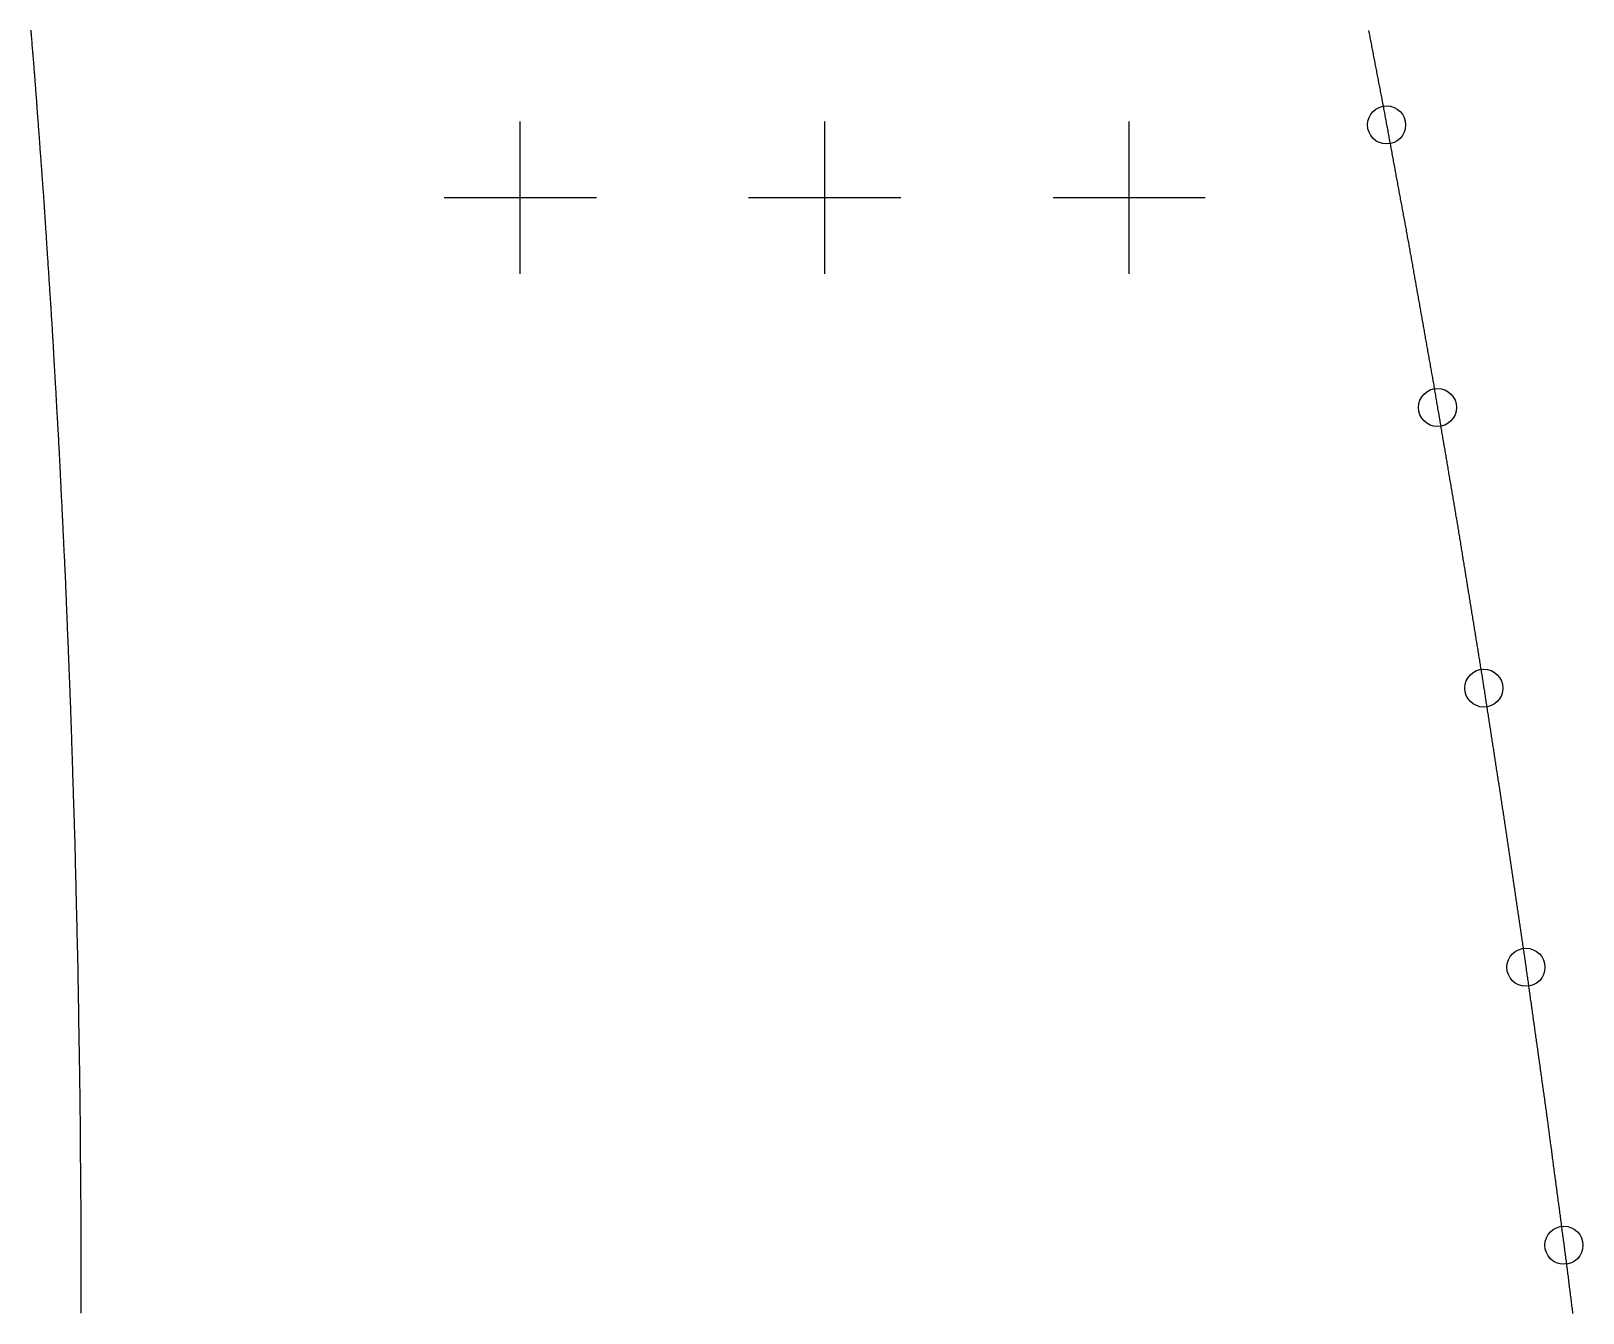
# Model space of a CAD drawing. Extents: x 2 to 292, y 1 to 254.
# Drawn here: x 269.73 to 290.12, y 18.35 to 35.19 of the extents above; entities that cross this region are included whole.
import ezdxf

# ---------------------------------------------------------------- set-up
doc = ezdxf.new("R2010")
doc.units = 0
doc.header["$PDMODE"] = 2
doc.header["$PDSIZE"] = 1
doc.layers.get('0').update_dxf_attribs({"linetype": 'CONTINUOUS'})
doc.layers.add('DRILLING', color=3, linetype='CONTINUOUS')
doc.layers.add('RIB_INDICATION', color=1, linetype='CONTINUOUS')

# ---------------------------------------------------------------- blocks, each defined once
blk = doc.blocks.new('*U117')
at = {"layer": 'DRILLING'}
blk.add_point((0, 0), dxfattribs=at)
blk = doc.blocks.new('*U118')
at = {"layer": 'DRILLING', "color": 0, "linetype": 'BYBLOCK'}
for p in [(0, 0), (4, 0), (8, 0)]:
    blk.add_blockref('*U117', p, dxfattribs=at)

msp = doc.modelspace()

# ---------------------------------------------------------------- linework, layer by layer
for points in [[(270.391, 18.3437, 0), (270.391, 18.3616, 0), (270.391, 18.3795, 0), (270.391, 18.3975, 0), (270.391, 18.4154, 0), (270.391, 18.4333, 0), (270.391, 18.4513, 0), (270.391, 18.4692, 0), (270.391, 18.4872, 0), (270.391, 18.5051, 0), (270.391, 18.523, 0), (270.391, 18.541, 0), (270.391, 18.5589, 0), (270.391, 18.5768, 0), (270.391, 18.5948, 0), (270.391, 18.6127, 0), (270.391, 18.6306, 0), (270.391, 18.6486, 0), (270.391, 18.6665, 0), (270.391, 18.6844, 0), (270.391, 18.7024, 0), (270.391, 18.7203, 0), (270.391, 18.7383, 0), (270.391, 18.7562, 0), (270.391, 18.7741, 0), (270.391, 18.7921, 0), (270.391, 18.81, 0), (270.391, 18.8279, 0), (270.391, 18.8459, 0), (270.391, 18.8638, 0), (270.391, 18.8817, 0), (270.391, 18.8997, 0), (270.391, 18.9176, 0), (270.391, 18.9355, 0), (270.391, 18.9535, 0), (270.391, 18.9714, 0), (270.391, 18.9894, 0), (270.391, 19.0073, 0), (270.391, 19.0252, 0), (270.391, 19.0432, 0), (270.391, 19.0611, 0), (270.391, 19.079, 0), (270.391, 19.097, 0), (270.391, 19.1149, 0), (270.391, 19.1328, 0), (270.391, 19.1508, 0), (270.391, 19.1687, 0), (270.391, 19.1867, 0), (270.391, 19.2046, 0), (270.391, 19.2225, 0), (270.391, 19.2405, 0), (270.391, 19.2584, 0), (270.391, 19.2763, 0), (270.391, 19.2943, 0), (270.391, 19.3122, 0), (270.391, 19.3301, 0), (270.391, 19.3481, 0), (270.391, 19.366, 0), (270.391, 19.3839, 0), (270.391, 19.4019, 0), (270.391, 19.4198, 0), (270.391, 19.4376, 0), (270.391, 19.4554, 0), (270.391, 19.4733, 0), (270.39, 19.4911, 0), (270.39, 19.5089, 0), (270.39, 19.5267, 0), (270.39, 19.5445, 0), (270.39, 19.5623, 0), (270.39, 19.5801, 0), (270.389, 19.5979, 0), (270.389, 19.6157, 0), (270.389, 19.6336, 0), (270.389, 19.6514, 0), (270.389, 19.6692, 0), (270.389, 19.687, 0), (270.389, 19.7048, 0), (270.388, 19.7226, 0), (270.388, 19.7404, 0), (270.388, 19.7582, 0), (270.388, 19.7761, 0), (270.388, 19.7939, 0), (270.388, 19.8117, 0), (270.388, 19.8295, 0), (270.387, 19.8473, 0), (270.387, 19.8651, 0), (270.387, 19.8829, 0), (270.387, 19.9007, 0), (270.387, 19.9185, 0), (270.387, 19.9364, 0), (270.387, 19.9542, 0), (270.386, 19.972, 0), (270.386, 19.9898, 0), (270.386, 20.0076, 0), (270.386, 20.0254, 0), (270.386, 20.0432, 0), (270.386, 20.061, 0), (270.386, 20.0788, 0), (270.385, 20.0967, 0), (270.385, 20.1145, 0), (270.385, 20.1323, 0), (270.385, 20.1501, 0), (270.385, 20.1679, 0), (270.385, 20.1857, 0), (270.385, 20.2035, 0), (270.384, 20.2213, 0), (270.384, 20.2392, 0), (270.384, 20.257, 0), (270.384, 20.2748, 0), (270.384, 20.2926, 0), (270.384, 20.3104, 0), (270.383, 20.3282, 0), (270.383, 20.346, 0), (270.383, 20.3638, 0), (270.383, 20.3816, 0), (270.383, 20.3995, 0), (270.383, 20.4173, 0), (270.383, 20.4351, 0), (270.382, 20.4529, 0), (270.382, 20.4707, 0), (270.382, 20.4885, 0), (270.382, 20.5063, 0), (270.382, 20.5241, 0), (270.382, 20.5419, 0), (270.382, 20.5598, 0), (270.381, 20.5776, 0), (270.381, 20.5954, 0), (270.381, 20.6132, 0), (270.381, 20.631, 0), (270.381, 20.6488, 0), (270.381, 20.6666, 0), (270.381, 20.6844, 0), (270.38, 20.7023, 0), (270.38, 20.7201, 0), (270.38, 20.7379, 0), (270.38, 20.7557, 0), (270.38, 20.7735, 0), (270.38, 20.7913, 0), (270.38, 20.8091, 0), (270.379, 20.8269, 0), (270.379, 20.8447, 0), (270.379, 20.8626, 0), (270.379, 20.8804, 0), (270.379, 20.8982, 0), (270.379, 20.916, 0), (270.379, 20.9338, 0), (270.378, 20.9516, 0), (270.378, 20.9694, 0), (270.378, 20.9872, 0), (270.378, 21.0051, 0), (270.378, 21.0229, 0), (270.378, 21.0407, 0), (270.377, 21.0585, 0), (270.377, 21.0763, 0), (270.377, 21.0941, 0), (270.377, 21.1119, 0), (270.377, 21.1297, 0), (270.377, 21.1475, 0), (270.377, 21.1653, 0), (270.376, 21.183, 0), (270.376, 21.2007, 0), (270.376, 21.2183, 0), (270.375, 21.236, 0), (270.375, 21.2537, 0), (270.375, 21.2714, 0), (270.375, 21.2891, 0), (270.374, 21.3068, 0), (270.374, 21.3245, 0), (270.374, 21.3422, 0), (270.373, 21.3598, 0), (270.373, 21.3775, 0), (270.373, 21.3952, 0), (270.373, 21.4129, 0), (270.372, 21.4306, 0), (270.372, 21.4483, 0), (270.372, 21.466, 0), (270.371, 21.4837, 0), (270.371, 21.5013, 0), (270.371, 21.519, 0), (270.371, 21.5367, 0), (270.37, 21.5544, 0), (270.37, 21.5721, 0), (270.37, 21.5898, 0), (270.369, 21.6075, 0), (270.369, 21.6251, 0), (270.369, 21.6428, 0), (270.369, 21.6605, 0), (270.368, 21.6782, 0), (270.368, 21.6959, 0), (270.368, 21.7136, 0), (270.367, 21.7313, 0), (270.367, 21.749, 0), (270.367, 21.7666, 0), (270.367, 21.7843, 0), (270.366, 21.802, 0), (270.366, 21.8197, 0), (270.366, 21.8374, 0), (270.365, 21.8551, 0), (270.365, 21.8728, 0), (270.365, 21.8905, 0), (270.365, 21.9081, 0), (270.364, 21.9258, 0), (270.364, 21.9435, 0), (270.364, 21.9612, 0), (270.363, 21.9789, 0), (270.363, 21.9966, 0), (270.363, 22.0143, 0), (270.363, 22.032, 0), (270.362, 22.0496, 0), (270.362, 22.0673, 0), (270.362, 22.085, 0), (270.361, 22.1027, 0), (270.361, 22.1204, 0), (270.361, 22.1381, 0), (270.361, 22.1558, 0), (270.36, 22.1735, 0), (270.36, 22.1911, 0), (270.36, 22.2088, 0), (270.36, 22.2265, 0), (270.359, 22.2442, 0), (270.359, 22.2619, 0), (270.359, 22.2796, 0), (270.358, 22.2973, 0), (270.358, 22.315, 0), (270.358, 22.3326, 0), (270.358, 22.3503, 0), (270.357, 22.368, 0), (270.357, 22.3857, 0), (270.357, 22.4034, 0), (270.356, 22.4211, 0), (270.356, 22.4388, 0), (270.356, 22.4565, 0), (270.356, 22.4741, 0), (270.355, 22.4918, 0), (270.355, 22.5095, 0), (270.355, 22.5272, 0), (270.354, 22.5449, 0), (270.354, 22.5626, 0), (270.354, 22.5803, 0), (270.354, 22.598, 0), (270.353, 22.6156, 0), (270.353, 22.6333, 0), (270.353, 22.651, 0), (270.352, 22.6687, 0), (270.352, 22.6864, 0), (270.352, 22.7041, 0), (270.352, 22.7218, 0), (270.351, 22.7394, 0), (270.351, 22.7571, 0), (270.351, 22.7748, 0), (270.35, 22.7925, 0), (270.35, 22.8102, 0), (270.35, 22.8279, 0), (270.35, 22.8456, 0), (270.349, 22.8633, 0), (270.349, 22.8809, 0), (270.349, 22.8985, 0), (270.348, 22.916, 0), (270.348, 22.9336, 0), (270.347, 22.9512, 0), (270.347, 22.9687, 0), (270.346, 22.9863, 0), (270.346, 23.0039, 0), (270.346, 23.0214, 0), (270.345, 23.039, 0), (270.345, 23.0565, 0), (270.344, 23.0741, 0), (270.344, 23.0917, 0), (270.344, 23.1092, 0), (270.343, 23.1268, 0), (270.343, 23.1444, 0), (270.342, 23.1619, 0), (270.342, 23.1795, 0), (270.341, 23.1971, 0), (270.341, 23.2146, 0), (270.341, 23.2322, 0), (270.34, 23.2497, 0), (270.34, 23.2673, 0), (270.339, 23.2849, 0), (270.339, 23.3024, 0), (270.338, 23.32, 0), (270.338, 23.3376, 0), (270.338, 23.3551, 0), (270.337, 23.3727, 0), (270.337, 23.3902, 0), (270.336, 23.4078, 0), (270.336, 23.4254, 0), (270.336, 23.4429, 0), (270.335, 23.4605, 0), (270.335, 23.4781, 0), (270.334, 23.4956, 0), (270.334, 23.5132, 0), (270.333, 23.5308, 0), (270.333, 23.5483, 0), (270.333, 23.5659, 0), (270.332, 23.5834, 0), (270.332, 23.601, 0), (270.331, 23.6186, 0), (270.331, 23.6361, 0), (270.33, 23.6537, 0), (270.33, 23.6713, 0), (270.33, 23.6888, 0), (270.329, 23.7064, 0), (270.329, 23.7239, 0), (270.328, 23.7415, 0), (270.328, 23.7591, 0), (270.328, 23.7766, 0), (270.327, 23.7942, 0), (270.327, 23.8118, 0), (270.326, 23.8293, 0), (270.326, 23.8469, 0), (270.325, 23.8644, 0), (270.325, 23.882, 0), (270.325, 23.8996, 0), (270.324, 23.9171, 0), (270.324, 23.9347, 0), (270.323, 23.9523, 0), (270.323, 23.9698, 0), (270.322, 23.9874, 0), (270.322, 24.005, 0), (270.322, 24.0225, 0), (270.321, 24.0401, 0), (270.321, 24.0576, 0), (270.32, 24.0752, 0), (270.32, 24.0928, 0), (270.32, 24.1103, 0), (270.319, 24.1279, 0), (270.319, 24.1455, 0), (270.318, 24.163, 0), (270.318, 24.1806, 0), (270.317, 24.1981, 0), (270.317, 24.2157, 0), (270.317, 24.2333, 0), (270.316, 24.2508, 0), (270.316, 24.2684, 0), (270.315, 24.286, 0), (270.315, 24.3035, 0), (270.314, 24.3211, 0), (270.314, 24.3386, 0), (270.314, 24.3562, 0), (270.313, 24.3738, 0), (270.313, 24.3913, 0), (270.312, 24.4089, 0), (270.312, 24.4265, 0), (270.312, 24.444, 0), (270.311, 24.4616, 0), (270.311, 24.4792, 0), (270.31, 24.4967, 0), (270.31, 24.5143, 0), (270.309, 24.5318, 0), (270.309, 24.5494, 0), (270.309, 24.567, 0), (270.308, 24.5845, 0), (270.308, 24.602, 0), (270.307, 24.6194, 0), (270.306, 24.6369, 0), (270.306, 24.6543, 0), (270.305, 24.6717, 0), (270.305, 24.6892, 0), (270.304, 24.7066, 0), (270.304, 24.7241, 0), (270.303, 24.7415, 0), (270.303, 24.7589, 0), (270.302, 24.7764, 0), (270.301, 24.7938, 0), (270.301, 24.8113, 0), (270.3, 24.8287, 0), (270.3, 24.8461, 0), (270.299, 24.8636, 0), (270.299, 24.881, 0), (270.298, 24.8984, 0), (270.298, 24.9159, 0), (270.297, 24.9333, 0), (270.296, 24.9508, 0), (270.296, 24.9682, 0), (270.295, 24.9856, 0), (270.295, 25.0031, 0), (270.294, 25.0205, 0), (270.294, 25.038, 0), (270.293, 25.0554, 0), (270.293, 25.0728, 0), (270.292, 25.0903, 0), (270.291, 25.1077, 0), (270.291, 25.1251, 0), (270.29, 25.1426, 0), (270.29, 25.16, 0), (270.289, 25.1775, 0), (270.289, 25.1949, 0), (270.288, 25.2123, 0), (270.287, 25.2298, 0), (270.287, 25.2472, 0), (270.286, 25.2647, 0), (270.286, 25.2821, 0), (270.285, 25.2995, 0), (270.285, 25.317, 0), (270.284, 25.3344, 0), (270.284, 25.3519, 0), (270.283, 25.3693, 0), (270.282, 25.3867, 0), (270.282, 25.4042, 0), (270.281, 25.4216, 0), (270.281, 25.439, 0), (270.28, 25.4565, 0), (270.28, 25.4739, 0), (270.279, 25.4914, 0), (270.279, 25.5088, 0), (270.278, 25.5262, 0), (270.277, 25.5437, 0), (270.277, 25.5611, 0), (270.276, 25.5786, 0), (270.276, 25.596, 0), (270.275, 25.6134, 0), (270.275, 25.6309, 0), (270.274, 25.6483, 0), (270.274, 25.6657, 0), (270.273, 25.6832, 0), (270.272, 25.7006, 0), (270.272, 25.7181, 0), (270.271, 25.7355, 0), (270.271, 25.7529, 0), (270.27, 25.7704, 0), (270.27, 25.7878, 0), (270.269, 25.8053, 0), (270.269, 25.8227, 0), (270.268, 25.8401, 0), (270.267, 25.8576, 0), (270.267, 25.875, 0), (270.266, 25.8925, 0), (270.266, 25.9099, 0), (270.265, 25.9273, 0), (270.265, 25.9448, 0), (270.264, 25.9622, 0), (270.263, 25.9796, 0), (270.263, 25.9971, 0), (270.262, 26.0145, 0), (270.262, 26.032, 0), (270.261, 26.0494, 0), (270.261, 26.0668, 0), (270.26, 26.0843, 0), (270.26, 26.1017, 0), (270.259, 26.1192, 0), (270.258, 26.1366, 0), (270.258, 26.154, 0), (270.257, 26.1715, 0), (270.257, 26.1889, 0), (270.256, 26.2063, 0), (270.256, 26.2238, 0), (270.255, 26.2412, 0), (270.255, 26.2587, 0), (270.254, 26.2761, 0), (270.253, 26.2935, 0), (270.253, 26.3108, 0), (270.252, 26.3281, 0), (270.251, 26.3454, 0), (270.251, 26.3627, 0), (270.25, 26.3801, 0), (270.249, 26.3974, 0), (270.248, 26.4147, 0), (270.248, 26.432, 0), (270.247, 26.4493, 0), (270.246, 26.4666, 0), (270.246, 26.4839, 0), (270.245, 26.5013, 0), (270.244, 26.5186, 0), (270.244, 26.5359, 0), (270.243, 26.5532, 0), (270.242, 26.5705, 0), (270.242, 26.5878, 0), (270.241, 26.6051, 0), (270.24, 26.6225, 0), (270.239, 26.6398, 0), (270.239, 26.6571, 0), (270.238, 26.6744, 0), (270.237, 26.6917, 0), (270.237, 26.709, 0), (270.236, 26.7263, 0), (270.235, 26.7437, 0), (270.235, 26.761, 0), (270.234, 26.7783, 0), (270.233, 26.7956, 0), (270.232, 26.8129, 0), (270.232, 26.8302, 0), (270.231, 26.8475, 0), (270.23, 26.8649, 0), (270.23, 26.8822, 0), (270.229, 26.8995, 0), (270.228, 26.9168, 0), (270.228, 26.9341, 0), (270.227, 26.9514, 0), (270.226, 26.9687, 0), (270.226, 26.9861, 0), (270.225, 27.0034, 0), (270.224, 27.0207, 0), (270.223, 27.038, 0), (270.223, 27.0553, 0), (270.222, 27.0726, 0), (270.221, 27.0899, 0), (270.221, 27.1073, 0), (270.22, 27.1246, 0), (270.219, 27.1419, 0), (270.219, 27.1592, 0), (270.218, 27.1765, 0), (270.217, 27.1938, 0), (270.217, 27.2111, 0), (270.216, 27.2285, 0), (270.215, 27.2458, 0), (270.214, 27.2631, 0), (270.214, 27.2804, 0), (270.213, 27.2977, 0), (270.212, 27.315, 0), (270.212, 27.3323, 0), (270.211, 27.3497, 0), (270.21, 27.367, 0), (270.21, 27.3843, 0), (270.209, 27.4016, 0), (270.208, 27.4189, 0), (270.207, 27.4362, 0), (270.207, 27.4535, 0), (270.206, 27.4709, 0), (270.205, 27.4882, 0), (270.205, 27.5055, 0), (270.204, 27.5228, 0), (270.203, 27.5401, 0), (270.203, 27.5574, 0), (270.202, 27.5747, 0), (270.201, 27.5921, 0), (270.201, 27.6094, 0), (270.2, 27.6267, 0), (270.199, 27.644, 0), (270.198, 27.6613, 0), (270.198, 27.6786, 0), (270.197, 27.6959, 0), (270.196, 27.7133, 0), (270.196, 27.7306, 0), (270.195, 27.7479, 0), (270.194, 27.7652, 0), (270.194, 27.7825, 0), (270.193, 27.7998, 0), (270.192, 27.8171, 0), (270.191, 27.8345, 0), (270.191, 27.8518, 0), (270.19, 27.8691, 0), (270.189, 27.8864, 0), (270.189, 27.9037, 0), (270.188, 27.921, 0), (270.187, 27.9383, 0), (270.187, 27.9557, 0), (270.186, 27.973, 0), (270.185, 27.9901, 0), (270.184, 28.0073, 0), (270.183, 28.0245, 0), (270.183, 28.0417, 0), (270.182, 28.0589, 0), (270.181, 28.0761, 0), (270.18, 28.0933, 0), (270.179, 28.1105, 0), (270.178, 28.1277, 0), (270.178, 28.1449, 0), (270.177, 28.162, 0), (270.176, 28.1792, 0), (270.175, 28.1964, 0), (270.174, 28.2136, 0), (270.173, 28.2308, 0), (270.173, 28.248, 0), (270.172, 28.2652, 0), (270.171, 28.2824, 0), (270.17, 28.2996, 0), (270.169, 28.3168, 0), (270.168, 28.3339, 0), (270.168, 28.3511, 0), (270.167, 28.3683, 0), (270.166, 28.3855, 0), (270.165, 28.4027, 0), (270.164, 28.4199, 0), (270.163, 28.4371, 0), (270.163, 28.4543, 0), (270.162, 28.4715, 0), (270.161, 28.4887, 0), (270.16, 28.5058, 0), (270.159, 28.523, 0), (270.158, 28.5402, 0), (270.158, 28.5574, 0), (270.157, 28.5746, 0), (270.156, 28.5918, 0), (270.155, 28.609, 0), (270.154, 28.6262, 0), (270.153, 28.6434, 0), (270.153, 28.6606, 0), (270.152, 28.6778, 0), (270.151, 28.6949, 0), (270.15, 28.7121, 0), (270.149, 28.7293, 0), (270.148, 28.7465, 0), (270.148, 28.7637, 0), (270.147, 28.7809, 0), (270.146, 28.7981, 0), (270.145, 28.8153, 0), (270.144, 28.8325, 0), (270.143, 28.8497, 0), (270.143, 28.8668, 0), (270.142, 28.884, 0), (270.141, 28.9012, 0), (270.14, 28.9184, 0), (270.139, 28.9356, 0), (270.138, 28.9528, 0), (270.138, 28.97, 0), (270.137, 28.9872, 0), (270.136, 29.0044, 0), (270.135, 29.0216, 0), (270.134, 29.0387, 0), (270.133, 29.0559, 0), (270.133, 29.0731, 0), (270.132, 29.0903, 0), (270.131, 29.1075, 0), (270.13, 29.1247, 0), (270.129, 29.1419, 0), (270.128, 29.1591, 0), (270.128, 29.1763, 0), (270.127, 29.1935, 0), (270.126, 29.2106, 0), (270.125, 29.2278, 0), (270.124, 29.245, 0), (270.123, 29.2622, 0), (270.123, 29.2794, 0), (270.122, 29.2966, 0), (270.121, 29.3138, 0), (270.12, 29.331, 0), (270.119, 29.3482, 0), (270.118, 29.3654, 0), (270.118, 29.3825, 0), (270.117, 29.3997, 0), (270.116, 29.4169, 0), (270.115, 29.4341, 0), (270.114, 29.4513, 0), (270.113, 29.4685, 0), (270.113, 29.4857, 0), (270.112, 29.5029, 0), (270.111, 29.5201, 0), (270.11, 29.5373, 0), (270.109, 29.5544, 0), (270.108, 29.5716, 0), (270.108, 29.5888, 0), (270.107, 29.606, 0), (270.106, 29.6232, 0), (270.105, 29.6404, 0), (270.104, 29.6575, 0), (270.103, 29.6746, 0), (270.102, 29.6916, 0), (270.101, 29.7087, 0), (270.1, 29.7257, 0), (270.099, 29.7428, 0), (270.098, 29.7599, 0), (270.097, 29.7769, 0), (270.096, 29.794, 0), (270.095, 29.8111, 0), (270.095, 29.8281, 0), (270.094, 29.8452, 0), (270.093, 29.8623, 0), (270.092, 29.8793, 0), (270.091, 29.8964, 0), (270.09, 29.9135, 0), (270.089, 29.9305, 0), (270.088, 29.9476, 0), (270.087, 29.9647, 0), (270.086, 29.9817, 0), (270.085, 29.9988, 0), (270.084, 30.0159, 0), (270.083, 30.0329, 0), (270.082, 30.05, 0), (270.081, 30.0671, 0), (270.08, 30.0841, 0), (270.079, 30.1012, 0), (270.078, 30.1183, 0), (270.077, 30.1353, 0), (270.076, 30.1524, 0), (270.075, 30.1695, 0), (270.074, 30.1865, 0), (270.073, 30.2036, 0), (270.072, 30.2207, 0), (270.071, 30.2377, 0), (270.07, 30.2548, 0), (270.069, 30.2719, 0), (270.068, 30.2889, 0), (270.067, 30.306, 0), (270.066, 30.323, 0), (270.065, 30.3401, 0), (270.064, 30.3572, 0), (270.064, 30.3742, 0), (270.063, 30.3913, 0), (270.062, 30.4084, 0), (270.061, 30.4254, 0), (270.06, 30.4425, 0), (270.059, 30.4596, 0), (270.058, 30.4766, 0), (270.057, 30.4937, 0), (270.056, 30.5108, 0), (270.055, 30.5278, 0), (270.054, 30.5449, 0), (270.053, 30.562, 0), (270.052, 30.579, 0), (270.051, 30.5961, 0), (270.05, 30.6132, 0), (270.049, 30.6302, 0), (270.048, 30.6473, 0), (270.047, 30.6644, 0), (270.046, 30.6814, 0), (270.045, 30.6985, 0), (270.044, 30.7156, 0), (270.043, 30.7326, 0), (270.042, 30.7497, 0), (270.041, 30.7668, 0), (270.04, 30.7838, 0), (270.039, 30.8009, 0), (270.038, 30.818, 0), (270.037, 30.835, 0), (270.036, 30.8521, 0), (270.035, 30.8692, 0), (270.034, 30.8862, 0), (270.033, 30.9033, 0), (270.032, 30.9203, 0), (270.032, 30.9374, 0), (270.031, 30.9545, 0), (270.03, 30.9715, 0), (270.029, 30.9886, 0), (270.028, 31.0057, 0), (270.027, 31.0227, 0), (270.026, 31.0398, 0), (270.025, 31.0569, 0), (270.024, 31.0739, 0), (270.023, 31.091, 0), (270.022, 31.1081, 0), (270.021, 31.1251, 0), (270.02, 31.1422, 0), (270.019, 31.1593, 0), (270.018, 31.1763, 0), (270.017, 31.1934, 0), (270.016, 31.2105, 0), (270.015, 31.2275, 0), (270.014, 31.2446, 0), (270.013, 31.2617, 0), (270.012, 31.2787, 0), (270.011, 31.2958, 0), (270.01, 31.3128, 0), (270.009, 31.3298, 0), (270.008, 31.3467, 0), (270.007, 31.3636, 0), (270.006, 31.3806, 0), (270.005, 31.3975, 0), (270.004, 31.4145, 0), (270.002, 31.4314, 0), (270.001, 31.4483, 0), (270, 31.4653, 0), (269.999, 31.4822, 0), (269.998, 31.4992, 0), (269.997, 31.5161, 0), (269.996, 31.533, 0), (269.995, 31.55, 0), (269.994, 31.5669, 0), (269.992, 31.5839, 0), (269.991, 31.6008, 0), (269.99, 31.6178, 0), (269.989, 31.6347, 0), (269.988, 31.6516, 0), (269.987, 31.6686, 0), (269.986, 31.6855, 0), (269.985, 31.7025, 0), (269.984, 31.7194, 0), (269.983, 31.7363, 0), (269.981, 31.7533, 0), (269.98, 31.7702, 0), (269.979, 31.7872, 0), (269.978, 31.8041, 0), (269.977, 31.8211, 0), (269.976, 31.838, 0), (269.975, 31.8549, 0), (269.974, 31.8719, 0), (269.973, 31.8888, 0), (269.971, 31.9058, 0), (269.97, 31.9227, 0), (269.969, 31.9396, 0), (269.968, 31.9566, 0), (269.967, 31.9735, 0), (269.966, 31.9905, 0), (269.965, 32.0074, 0), (269.964, 32.0243, 0), (269.963, 32.0413, 0), (269.961, 32.0582, 0), (269.96, 32.0752, 0), (269.959, 32.0921, 0), (269.958, 32.1091, 0), (269.957, 32.126, 0), (269.956, 32.1429, 0), (269.955, 32.1599, 0), (269.954, 32.1768, 0), (269.953, 32.1938, 0), (269.952, 32.2107, 0), (269.95, 32.2276, 0), (269.949, 32.2446, 0), (269.948, 32.2615, 0), (269.947, 32.2785, 0), (269.946, 32.2954, 0), (269.945, 32.3124, 0), (269.944, 32.3293, 0), (269.943, 32.3462, 0), (269.942, 32.3632, 0), (269.94, 32.3801, 0), (269.939, 32.3971, 0), (269.938, 32.414, 0), (269.937, 32.4309, 0), (269.936, 32.4479, 0), (269.935, 32.4648, 0), (269.934, 32.4818, 0), (269.933, 32.4987, 0), (269.932, 32.5156, 0), (269.931, 32.5326, 0), (269.929, 32.5495, 0), (269.928, 32.5665, 0), (269.927, 32.5834, 0), (269.926, 32.6004, 0), (269.925, 32.6173, 0), (269.924, 32.6342, 0), (269.923, 32.6512, 0), (269.922, 32.6681, 0), (269.921, 32.6851, 0), (269.919, 32.702, 0), (269.918, 32.7189, 0), (269.917, 32.7359, 0), (269.916, 32.7528, 0), (269.915, 32.7698, 0), (269.914, 32.7867, 0), (269.913, 32.8036, 0), (269.912, 32.8206, 0), (269.911, 32.8375, 0), (269.91, 32.8545, 0), (269.908, 32.8714, 0), (269.907, 32.8884, 0), (269.906, 32.9053, 0), (269.905, 32.9222, 0), (269.904, 32.9392, 0), (269.903, 32.9561, 0), (269.902, 32.9729, 0), (269.9, 32.9898, 0), (269.899, 33.0066, 0), (269.898, 33.0234, 0), (269.897, 33.0402, 0), (269.895, 33.057, 0), (269.894, 33.0738, 0), (269.893, 33.0907, 0), (269.892, 33.1075, 0), (269.89, 33.1243, 0), (269.889, 33.1411, 0), (269.888, 33.1579, 0), (269.887, 33.1747, 0), (269.885, 33.1916, 0), (269.884, 33.2084, 0), (269.883, 33.2252, 0), (269.882, 33.242, 0), (269.881, 33.2588, 0), (269.879, 33.2756, 0), (269.878, 33.2925, 0), (269.877, 33.3093, 0), (269.876, 33.3261, 0), (269.874, 33.3429, 0), (269.873, 33.3597, 0), (269.872, 33.3765, 0), (269.871, 33.3934, 0), (269.869, 33.4102, 0), (269.868, 33.427, 0), (269.867, 33.4438, 0), (269.866, 33.4606, 0), (269.864, 33.4774, 0), (269.863, 33.4943, 0), (269.862, 33.5111, 0), (269.861, 33.5279, 0), (269.859, 33.5447, 0), (269.858, 33.5615, 0), (269.857, 33.5783, 0), (269.856, 33.5952, 0), (269.854, 33.612, 0), (269.853, 33.6288, 0), (269.852, 33.6456, 0), (269.851, 33.6624, 0), (269.849, 33.6792, 0), (269.848, 33.6961, 0), (269.847, 33.7129, 0), (269.846, 33.7297, 0), (269.845, 33.7465, 0), (269.843, 33.7633, 0), (269.842, 33.7802, 0), (269.841, 33.797, 0), (269.84, 33.8138, 0), (269.838, 33.8306, 0), (269.837, 33.8474, 0), (269.836, 33.8642, 0), (269.835, 33.8811, 0), (269.833, 33.8979, 0), (269.832, 33.9147, 0), (269.831, 33.9315, 0), (269.83, 33.9483, 0), (269.828, 33.9651, 0), (269.827, 33.982, 0), (269.826, 33.9988, 0), (269.825, 34.0156, 0), (269.823, 34.0324, 0), (269.822, 34.0492, 0), (269.821, 34.066, 0), (269.82, 34.0829, 0), (269.818, 34.0997, 0), (269.817, 34.1165, 0), (269.816, 34.1333, 0), (269.815, 34.1501, 0), (269.813, 34.1669, 0), (269.812, 34.1838, 0), (269.811, 34.2006, 0), (269.81, 34.2174, 0), (269.808, 34.2342, 0), (269.807, 34.251, 0), (269.806, 34.2678, 0), (269.805, 34.2847, 0), (269.804, 34.3015, 0), (269.802, 34.3183, 0), (269.801, 34.3351, 0), (269.8, 34.3519, 0), (269.799, 34.3687, 0), (269.797, 34.3856, 0), (269.796, 34.4024, 0), (269.795, 34.4192, 0), (269.794, 34.436, 0), (269.792, 34.4528, 0), (269.791, 34.4696, 0), (269.79, 34.4865, 0), (269.789, 34.5033, 0), (269.787, 34.5201, 0), (269.786, 34.5369, 0), (269.785, 34.5537, 0), (269.784, 34.5706, 0), (269.782, 34.5874, 0), (269.781, 34.6041, 0), (269.78, 34.6208, 0), (269.778, 34.6375, 0), (269.777, 34.6542, 0), (269.776, 34.6709, 0), (269.774, 34.6876, 0), (269.773, 34.7043, 0), (269.771, 34.7209, 0), (269.77, 34.7376, 0), (269.769, 34.7543, 0), (269.767, 34.771, 0), (269.766, 34.7877, 0), (269.765, 34.8044, 0), (269.763, 34.8211, 0), (269.762, 34.8378, 0), (269.76, 34.8545, 0), (269.759, 34.8712, 0), (269.758, 34.8879, 0), (269.756, 34.9046, 0), (269.755, 34.9213, 0), (269.753, 34.938, 0), (269.752, 34.9546, 0), (269.751, 34.9713, 0), (269.749, 34.988, 0), (269.748, 35.0047, 0), (269.747, 35.0214, 0), (269.745, 35.0381, 0), (269.744, 35.0548, 0), (269.742, 35.0715, 0), (269.741, 35.0882, 0), (269.74, 35.1049, 0), (269.738, 35.1216, 0), (269.737, 35.1383, 0), (269.736, 35.155, 0), (269.734, 35.1717, 0), (269.733, 35.1883, 0), (269.731, 35.205, 0)], [(287.304, 35.2004, 0), (287.308, 35.1813, 0), (287.311, 35.1623, 0), (287.315, 35.1433, 0), (287.319, 35.1243, 0), (287.322, 35.1053, 0), (287.326, 35.0862, 0), (287.33, 35.0672, 0), (287.333, 35.0482, 0), (287.337, 35.0292, 0), (287.341, 35.0101, 0), (287.344, 34.9911, 0), (287.348, 34.9721, 0), (287.352, 34.9531, 0), (287.355, 34.9341, 0), (287.359, 34.915, 0), (287.363, 34.896, 0), (287.366, 34.877, 0), (287.37, 34.858, 0), (287.374, 34.8389, 0), (287.377, 34.8199, 0), (287.381, 34.8009, 0), (287.385, 34.7819, 0), (287.388, 34.7628, 0), (287.392, 34.7438, 0), (287.396, 34.7248, 0), (287.399, 34.7058, 0), (287.403, 34.6868, 0), (287.407, 34.6677, 0), (287.41, 34.6487, 0), (287.414, 34.6297, 0), (287.418, 34.6107, 0), (287.421, 34.5916, 0), (287.425, 34.5726, 0), (287.429, 34.5536, 0), (287.432, 34.5346, 0), (287.436, 34.5156, 0), (287.44, 34.4965, 0), (287.443, 34.4775, 0), (287.447, 34.4585, 0), (287.451, 34.4395, 0), (287.454, 34.4204, 0), (287.458, 34.4014, 0), (287.462, 34.3824, 0), (287.465, 34.3634, 0), (287.469, 34.3443, 0), (287.473, 34.3253, 0), (287.476, 34.3063, 0), (287.48, 34.2873, 0), (287.484, 34.2681, 0), (287.487, 34.249, 0), (287.491, 34.2298, 0), (287.494, 34.2107, 0), (287.498, 34.1915, 0), (287.501, 34.1724, 0), (287.505, 34.1532, 0), (287.508, 34.1341, 0), (287.512, 34.115, 0), (287.516, 34.0958, 0), (287.519, 34.0767, 0), (287.523, 34.0575, 0), (287.526, 34.0384, 0), (287.53, 34.0192, 0), (287.533, 34.0001, 0), (287.537, 33.981, 0), (287.54, 33.9618, 0), (287.544, 33.9427, 0), (287.547, 33.9235, 0), (287.551, 33.9044, 0), (287.555, 33.8852, 0), (287.558, 33.8661, 0), (287.562, 33.847, 0), (287.565, 33.8278, 0), (287.569, 33.8087, 0), (287.572, 33.7895, 0), (287.576, 33.7704, 0), (287.579, 33.7512, 0), (287.583, 33.7321, 0), (287.586, 33.7129, 0), (287.59, 33.6938, 0), (287.594, 33.6747, 0), (287.597, 33.6555, 0), (287.601, 33.6364, 0), (287.604, 33.6172, 0), (287.608, 33.5981, 0), (287.611, 33.5789, 0), (287.615, 33.5598, 0), (287.618, 33.5407, 0), (287.622, 33.5215, 0), (287.625, 33.5024, 0), (287.629, 33.4832, 0), (287.633, 33.4641, 0), (287.636, 33.4449, 0), (287.64, 33.4258, 0), (287.643, 33.4066, 0), (287.647, 33.3875, 0), (287.65, 33.3684, 0), (287.654, 33.3492, 0), (287.657, 33.3301, 0), (287.661, 33.3109, 0), (287.664, 33.2918, 0), (287.668, 33.2726, 0), (287.671, 33.2535, 0), (287.675, 33.2344, 0), (287.679, 33.2152, 0), (287.682, 33.1961, 0), (287.686, 33.1769, 0), (287.689, 33.1578, 0), (287.693, 33.1386, 0), (287.696, 33.1195, 0), (287.7, 33.1004, 0), (287.703, 33.0812, 0), (287.707, 33.0621, 0), (287.71, 33.0429, 0), (287.714, 33.0238, 0), (287.718, 33.0046, 0), (287.721, 32.9855, 0), (287.725, 32.9663, 0), (287.728, 32.9472, 0), (287.732, 32.9281, 0), (287.735, 32.9089, 0), (287.739, 32.8898, 0), (287.742, 32.8706, 0), (287.746, 32.8515, 0), (287.749, 32.8323, 0), (287.753, 32.8132, 0), (287.757, 32.7941, 0), (287.76, 32.7749, 0), (287.764, 32.7558, 0), (287.767, 32.7366, 0), (287.771, 32.7175, 0), (287.774, 32.6983, 0), (287.778, 32.6792, 0), (287.781, 32.66, 0), (287.785, 32.6409, 0), (287.788, 32.6218, 0), (287.792, 32.6026, 0), (287.796, 32.5835, 0), (287.799, 32.5643, 0), (287.803, 32.5452, 0), (287.806, 32.526, 0), (287.81, 32.5069, 0), (287.813, 32.4878, 0), (287.817, 32.4686, 0), (287.82, 32.4495, 0), (287.824, 32.4303, 0), (287.827, 32.4111, 0), (287.831, 32.3918, 0), (287.834, 32.3725, 0), (287.838, 32.3533, 0), (287.841, 32.334, 0), (287.844, 32.3148, 0), (287.848, 32.2955, 0), (287.851, 32.2762, 0), (287.855, 32.257, 0), (287.858, 32.2377, 0), (287.862, 32.2184, 0), (287.865, 32.1992, 0), (287.868, 32.1799, 0), (287.872, 32.1606, 0), (287.875, 32.1414, 0), (287.879, 32.1221, 0), (287.882, 32.1028, 0), (287.885, 32.0836, 0), (287.889, 32.0643, 0), (287.892, 32.0451, 0), (287.896, 32.0258, 0), (287.899, 32.0065, 0), (287.903, 31.9873, 0), (287.906, 31.968, 0), (287.909, 31.9487, 0), (287.913, 31.9295, 0), (287.916, 31.9102, 0), (287.92, 31.8909, 0), (287.923, 31.8717, 0), (287.926, 31.8524, 0), (287.93, 31.8331, 0), (287.933, 31.8139, 0), (287.937, 31.7946, 0), (287.94, 31.7753, 0), (287.944, 31.7561, 0), (287.947, 31.7368, 0), (287.95, 31.7176, 0), (287.954, 31.6983, 0), (287.957, 31.679, 0), (287.961, 31.6598, 0), (287.964, 31.6405, 0), (287.967, 31.6212, 0), (287.971, 31.602, 0), (287.974, 31.5827, 0), (287.978, 31.5634, 0), (287.981, 31.5442, 0), (287.985, 31.5249, 0), (287.988, 31.5056, 0), (287.991, 31.4864, 0), (287.995, 31.4671, 0), (287.998, 31.4479, 0), (288.002, 31.4286, 0), (288.005, 31.4093, 0), (288.008, 31.3901, 0), (288.012, 31.3708, 0), (288.015, 31.3515, 0), (288.019, 31.3323, 0), (288.022, 31.313, 0), (288.026, 31.2937, 0), (288.029, 31.2745, 0), (288.032, 31.2552, 0), (288.036, 31.2359, 0), (288.039, 31.2167, 0), (288.043, 31.1974, 0), (288.046, 31.1782, 0), (288.049, 31.1589, 0), (288.053, 31.1396, 0), (288.056, 31.1204, 0), (288.06, 31.1011, 0), (288.063, 31.0818, 0), (288.067, 31.0626, 0), (288.07, 31.0433, 0), (288.073, 31.024, 0), (288.077, 31.0048, 0), (288.08, 30.9855, 0), (288.084, 30.9662, 0), (288.087, 30.947, 0), (288.09, 30.9277, 0), (288.094, 30.9084, 0), (288.097, 30.8892, 0), (288.101, 30.8699, 0), (288.104, 30.8507, 0), (288.108, 30.8314, 0), (288.111, 30.8121, 0), (288.114, 30.7929, 0), (288.118, 30.7736, 0), (288.121, 30.7543, 0), (288.125, 30.7351, 0), (288.128, 30.7158, 0), (288.131, 30.6965, 0), (288.135, 30.6773, 0), (288.138, 30.658, 0), (288.142, 30.6387, 0), (288.145, 30.6195, 0), (288.149, 30.6002, 0), (288.152, 30.581, 0), (288.155, 30.5617, 0), (288.159, 30.5424, 0), (288.162, 30.523, 0), (288.165, 30.5036, 0), (288.169, 30.4842, 0), (288.172, 30.4648, 0), (288.175, 30.4454, 0), (288.179, 30.4261, 0), (288.182, 30.4067, 0), (288.185, 30.3873, 0), (288.188, 30.3679, 0), (288.192, 30.3485, 0), (288.195, 30.3291, 0), (288.198, 30.3097, 0), (288.202, 30.2904, 0), (288.205, 30.271, 0), (288.208, 30.2516, 0), (288.211, 30.2322, 0), (288.215, 30.2128, 0), (288.218, 30.1934, 0), (288.221, 30.174, 0), (288.225, 30.1547, 0), (288.228, 30.1353, 0), (288.231, 30.1159, 0), (288.234, 30.0965, 0), (288.238, 30.0771, 0), (288.241, 30.0577, 0), (288.244, 30.0383, 0), (288.248, 30.019, 0), (288.251, 29.9996, 0), (288.254, 29.9802, 0), (288.258, 29.9608, 0), (288.261, 29.9414, 0), (288.264, 29.922, 0), (288.267, 29.9027, 0), (288.271, 29.8833, 0), (288.274, 29.8639, 0), (288.277, 29.8445, 0), (288.281, 29.8251, 0), (288.284, 29.8057, 0), (288.287, 29.7863, 0), (288.29, 29.767, 0), (288.294, 29.7476, 0), (288.297, 29.7282, 0), (288.3, 29.7088, 0), (288.304, 29.6894, 0), (288.307, 29.67, 0), (288.31, 29.6506, 0), (288.313, 29.6313, 0), (288.317, 29.6119, 0), (288.32, 29.5925, 0), (288.323, 29.5731, 0), (288.327, 29.5537, 0), (288.33, 29.5343, 0), (288.333, 29.5149, 0), (288.336, 29.4956, 0), (288.34, 29.4762, 0), (288.343, 29.4568, 0), (288.346, 29.4374, 0), (288.35, 29.418, 0), (288.353, 29.3986, 0), (288.356, 29.3792, 0), (288.36, 29.3599, 0), (288.363, 29.3405, 0), (288.366, 29.3211, 0), (288.369, 29.3017, 0), (288.373, 29.2823, 0), (288.376, 29.2629, 0), (288.379, 29.2436, 0), (288.383, 29.2242, 0), (288.386, 29.2048, 0), (288.389, 29.1854, 0), (288.392, 29.166, 0), (288.396, 29.1466, 0), (288.399, 29.1272, 0), (288.402, 29.1079, 0), (288.406, 29.0885, 0), (288.409, 29.0691, 0), (288.412, 29.0497, 0), (288.415, 29.0303, 0), (288.419, 29.0109, 0), (288.422, 28.9915, 0), (288.425, 28.9722, 0), (288.429, 28.9528, 0), (288.432, 28.9334, 0), (288.435, 28.914, 0), (288.439, 28.8946, 0), (288.442, 28.8752, 0), (288.445, 28.8558, 0), (288.448, 28.8365, 0), (288.452, 28.8171, 0), (288.455, 28.7977, 0), (288.458, 28.7783, 0), (288.462, 28.7589, 0), (288.465, 28.7395, 0), (288.468, 28.7201, 0), (288.471, 28.7008, 0), (288.475, 28.6814, 0), (288.478, 28.662, 0), (288.481, 28.6425, 0), (288.484, 28.623, 0), (288.487, 28.6035, 0), (288.491, 28.584, 0), (288.494, 28.5644, 0), (288.497, 28.5449, 0), (288.5, 28.5254, 0), (288.503, 28.5059, 0), (288.506, 28.4864, 0), (288.51, 28.4669, 0), (288.513, 28.4474, 0), (288.516, 28.4279, 0), (288.519, 28.4084, 0), (288.522, 28.3889, 0), (288.525, 28.3694, 0), (288.529, 28.3499, 0), (288.532, 28.3304, 0), (288.535, 28.3109, 0), (288.538, 28.2914, 0), (288.541, 28.2719, 0), (288.544, 28.2523, 0), (288.548, 28.2328, 0), (288.551, 28.2133, 0), (288.554, 28.1938, 0), (288.557, 28.1743, 0), (288.56, 28.1548, 0), (288.563, 28.1353, 0), (288.567, 28.1158, 0), (288.57, 28.0963, 0), (288.573, 28.0768, 0), (288.576, 28.0573, 0), (288.579, 28.0378, 0), (288.582, 28.0183, 0), (288.586, 27.9988, 0), (288.589, 27.9793, 0), (288.592, 27.9598, 0), (288.595, 27.9402, 0), (288.598, 27.9207, 0), (288.601, 27.9012, 0), (288.605, 27.8817, 0), (288.608, 27.8622, 0), (288.611, 27.8427, 0), (288.614, 27.8232, 0), (288.617, 27.8037, 0), (288.62, 27.7842, 0), (288.624, 27.7647, 0), (288.627, 27.7452, 0), (288.63, 27.7257, 0), (288.633, 27.7062, 0), (288.636, 27.6867, 0), (288.639, 27.6672, 0), (288.643, 27.6477, 0), (288.646, 27.6282, 0), (288.649, 27.6086, 0), (288.652, 27.5891, 0), (288.655, 27.5696, 0), (288.658, 27.5501, 0), (288.662, 27.5306, 0), (288.665, 27.5111, 0), (288.668, 27.4916, 0), (288.671, 27.4721, 0), (288.674, 27.4526, 0), (288.677, 27.4331, 0), (288.681, 27.4136, 0), (288.684, 27.3941, 0), (288.687, 27.3746, 0), (288.69, 27.3551, 0), (288.693, 27.3356, 0), (288.696, 27.3161, 0), (288.7, 27.2965, 0), (288.703, 27.277, 0), (288.706, 27.2575, 0), (288.709, 27.238, 0), (288.712, 27.2185, 0), (288.715, 27.199, 0), (288.719, 27.1795, 0), (288.722, 27.16, 0), (288.725, 27.1405, 0), (288.728, 27.121, 0), (288.731, 27.1015, 0), (288.734, 27.082, 0), (288.738, 27.0625, 0), (288.741, 27.043, 0), (288.744, 27.0235, 0), (288.747, 27.004, 0), (288.75, 26.9844, 0), (288.753, 26.9649, 0), (288.756, 26.9454, 0), (288.76, 26.9259, 0), (288.763, 26.9064, 0), (288.766, 26.8869, 0), (288.769, 26.8674, 0), (288.772, 26.8479, 0), (288.775, 26.8284, 0), (288.779, 26.8089, 0), (288.782, 26.7894, 0), (288.785, 26.7699, 0), (288.788, 26.7503, 0), (288.791, 26.7307, 0), (288.794, 26.711, 0), (288.797, 26.6914, 0), (288.8, 26.6718, 0), (288.803, 26.6521, 0), (288.806, 26.6325, 0), (288.809, 26.6129, 0), (288.812, 26.5933, 0), (288.815, 26.5736, 0), (288.818, 26.554, 0), (288.821, 26.5344, 0), (288.825, 26.5148, 0), (288.828, 26.4951, 0), (288.831, 26.4755, 0), (288.834, 26.4559, 0), (288.837, 26.4362, 0), (288.84, 26.4166, 0), (288.843, 26.397, 0), (288.846, 26.3774, 0), (288.849, 26.3577, 0), (288.852, 26.3381, 0), (288.855, 26.3185, 0), (288.858, 26.2989, 0), (288.861, 26.2792, 0), (288.864, 26.2596, 0), (288.867, 26.24, 0), (288.87, 26.2204, 0), (288.873, 26.2007, 0), (288.876, 26.1811, 0), (288.879, 26.1615, 0), (288.882, 26.1418, 0), (288.885, 26.1222, 0), (288.888, 26.1026, 0), (288.891, 26.083, 0), (288.894, 26.0633, 0), (288.897, 26.0437, 0), (288.9, 26.0241, 0), (288.904, 26.0045, 0), (288.907, 25.9848, 0), (288.91, 25.9652, 0), (288.913, 25.9456, 0), (288.916, 25.9259, 0), (288.919, 25.9063, 0), (288.922, 25.8867, 0), (288.925, 25.8671, 0), (288.928, 25.8474, 0), (288.931, 25.8278, 0), (288.934, 25.8082, 0), (288.937, 25.7886, 0), (288.94, 25.7689, 0), (288.943, 25.7493, 0), (288.946, 25.7297, 0), (288.949, 25.7101, 0), (288.952, 25.6904, 0), (288.955, 25.6708, 0), (288.958, 25.6512, 0), (288.961, 25.6315, 0), (288.964, 25.6119, 0), (288.967, 25.5923, 0), (288.97, 25.5727, 0), (288.973, 25.553, 0), (288.976, 25.5334, 0), (288.979, 25.5138, 0), (288.982, 25.4942, 0), (288.986, 25.4745, 0), (288.989, 25.4549, 0), (288.992, 25.4353, 0), (288.995, 25.4156, 0), (288.998, 25.396, 0), (289.001, 25.3764, 0), (289.004, 25.3568, 0), (289.007, 25.3371, 0), (289.01, 25.3175, 0), (289.013, 25.2979, 0), (289.016, 25.2783, 0), (289.019, 25.2586, 0), (289.022, 25.239, 0), (289.025, 25.2194, 0), (289.028, 25.1997, 0), (289.031, 25.1801, 0), (289.034, 25.1605, 0), (289.037, 25.1409, 0), (289.04, 25.1212, 0), (289.043, 25.1016, 0), (289.046, 25.082, 0), (289.049, 25.0624, 0), (289.052, 25.0427, 0), (289.055, 25.0231, 0), (289.058, 25.0035, 0), (289.061, 24.9839, 0), (289.065, 24.9642, 0), (289.068, 24.9446, 0), (289.071, 24.925, 0), (289.074, 24.9053, 0), (289.077, 24.8857, 0), (289.08, 24.8661, 0), (289.083, 24.8464, 0), (289.086, 24.8267, 0), (289.089, 24.8069, 0), (289.091, 24.7872, 0), (289.094, 24.7674, 0), (289.097, 24.7477, 0), (289.1, 24.7279, 0), (289.103, 24.7082, 0), (289.106, 24.6884, 0), (289.109, 24.6687, 0), (289.112, 24.6489, 0), (289.115, 24.6292, 0), (289.118, 24.6094, 0), (289.121, 24.5897, 0), (289.123, 24.5699, 0), (289.126, 24.5502, 0), (289.129, 24.5304, 0), (289.132, 24.5107, 0), (289.135, 24.491, 0), (289.138, 24.4712, 0), (289.141, 24.4515, 0), (289.144, 24.4317, 0), (289.147, 24.412, 0), (289.15, 24.3922, 0), (289.153, 24.3725, 0), (289.156, 24.3527, 0), (289.158, 24.333, 0), (289.161, 24.3132, 0), (289.164, 24.2935, 0), (289.167, 24.2737, 0), (289.17, 24.254, 0), (289.173, 24.2342, 0), (289.176, 24.2145, 0), (289.179, 24.1947, 0), (289.182, 24.175, 0), (289.185, 24.1552, 0), (289.188, 24.1355, 0), (289.19, 24.1157, 0), (289.193, 24.096, 0), (289.196, 24.0762, 0), (289.199, 24.0565, 0), (289.202, 24.0368, 0), (289.205, 24.017, 0), (289.208, 23.9973, 0), (289.211, 23.9775, 0), (289.214, 23.9578, 0), (289.217, 23.938, 0), (289.22, 23.9183, 0), (289.222, 23.8985, 0), (289.225, 23.8788, 0), (289.228, 23.859, 0), (289.231, 23.8393, 0), (289.234, 23.8195, 0), (289.237, 23.7998, 0), (289.24, 23.78, 0), (289.243, 23.7603, 0), (289.246, 23.7405, 0), (289.249, 23.7208, 0), (289.252, 23.701, 0), (289.255, 23.6813, 0), (289.257, 23.6615, 0), (289.26, 23.6418, 0), (289.263, 23.622, 0), (289.266, 23.6023, 0), (289.269, 23.5826, 0), (289.272, 23.5628, 0), (289.275, 23.5431, 0), (289.278, 23.5233, 0), (289.281, 23.5036, 0), (289.284, 23.4838, 0), (289.287, 23.4641, 0), (289.289, 23.4443, 0), (289.292, 23.4246, 0), (289.295, 23.4048, 0), (289.298, 23.3851, 0), (289.301, 23.3653, 0), (289.304, 23.3456, 0), (289.307, 23.3258, 0), (289.31, 23.3061, 0), (289.313, 23.2863, 0), (289.316, 23.2666, 0), (289.319, 23.2468, 0), (289.321, 23.2271, 0), (289.324, 23.2073, 0), (289.327, 23.1876, 0), (289.33, 23.1678, 0), (289.333, 23.1481, 0), (289.336, 23.1284, 0), (289.339, 23.1086, 0), (289.342, 23.0889, 0), (289.345, 23.0691, 0), (289.348, 23.0494, 0), (289.351, 23.0296, 0), (289.354, 23.0099, 0), (289.356, 22.9901, 0), (289.359, 22.9704, 0), (289.362, 22.9506, 0), (289.365, 22.9309, 0), (289.368, 22.911, 0), (289.371, 22.8911, 0), (289.374, 22.8713, 0), (289.376, 22.8514, 0), (289.379, 22.8315, 0), (289.382, 22.8117, 0), (289.385, 22.7918, 0), (289.387, 22.7719, 0), (289.39, 22.7521, 0), (289.393, 22.7322, 0), (289.396, 22.7123, 0), (289.399, 22.6924, 0), (289.401, 22.6726, 0), (289.404, 22.6527, 0), (289.407, 22.6328, 0), (289.41, 22.613, 0), (289.413, 22.5931, 0), (289.415, 22.5732, 0), (289.418, 22.5534, 0), (289.421, 22.5335, 0), (289.424, 22.5136, 0), (289.426, 22.4938, 0), (289.429, 22.4739, 0), (289.432, 22.454, 0), (289.435, 22.4342, 0), (289.438, 22.4143, 0), (289.44, 22.3944, 0), (289.443, 22.3745, 0), (289.446, 22.3547, 0), (289.449, 22.3348, 0), (289.452, 22.3149, 0), (289.454, 22.2951, 0), (289.457, 22.2752, 0), (289.46, 22.2553, 0), (289.463, 22.2355, 0), (289.465, 22.2156, 0), (289.468, 22.1957, 0), (289.471, 22.1759, 0), (289.474, 22.156, 0), (289.477, 22.1361, 0), (289.479, 22.1163, 0), (289.482, 22.0964, 0), (289.485, 22.0765, 0), (289.488, 22.0566, 0), (289.49, 22.0368, 0), (289.493, 22.0169, 0), (289.496, 21.997, 0), (289.499, 21.9772, 0), (289.502, 21.9573, 0), (289.504, 21.9374, 0), (289.507, 21.9176, 0), (289.51, 21.8977, 0), (289.513, 21.8778, 0), (289.516, 21.858, 0), (289.518, 21.8381, 0), (289.521, 21.8182, 0), (289.524, 21.7984, 0), (289.527, 21.7785, 0), (289.529, 21.7586, 0), (289.532, 21.7387, 0), (289.535, 21.7189, 0), (289.538, 21.699, 0), (289.541, 21.6791, 0), (289.543, 21.6593, 0), (289.546, 21.6394, 0), (289.549, 21.6195, 0), (289.552, 21.5997, 0), (289.555, 21.5798, 0), (289.557, 21.5599, 0), (289.56, 21.5401, 0), (289.563, 21.5202, 0), (289.566, 21.5003, 0), (289.568, 21.4805, 0), (289.571, 21.4606, 0), (289.574, 21.4407, 0), (289.577, 21.4208, 0), (289.58, 21.401, 0), (289.582, 21.3811, 0), (289.585, 21.3612, 0), (289.588, 21.3414, 0), (289.591, 21.3215, 0), (289.594, 21.3016, 0), (289.596, 21.2818, 0), (289.599, 21.2619, 0), (289.602, 21.242, 0), (289.605, 21.2222, 0), (289.607, 21.2023, 0), (289.61, 21.1824, 0), (289.613, 21.1626, 0), (289.616, 21.1427, 0), (289.619, 21.1228, 0), (289.621, 21.1029, 0), (289.624, 21.0831, 0), (289.627, 21.0632, 0), (289.63, 21.0433, 0), (289.633, 21.0235, 0), (289.635, 21.0036, 0), (289.638, 20.9837, 0), (289.641, 20.9637, 0), (289.643, 20.9437, 0), (289.646, 20.9237, 0), (289.649, 20.9037, 0), (289.651, 20.8837, 0), (289.654, 20.8637, 0), (289.657, 20.8437, 0), (289.659, 20.8237, 0), (289.662, 20.8038, 0), (289.665, 20.7838, 0), (289.667, 20.7638, 0), (289.67, 20.7438, 0), (289.673, 20.7238, 0), (289.675, 20.7038, 0), (289.678, 20.6838, 0), (289.681, 20.6638, 0), (289.683, 20.6438, 0), (289.686, 20.6238, 0), (289.689, 20.6039, 0), (289.691, 20.5839, 0), (289.694, 20.5639, 0), (289.697, 20.5439, 0), (289.699, 20.5239, 0), (289.702, 20.5039, 0), (289.705, 20.4839, 0), (289.707, 20.4639, 0), (289.71, 20.4439, 0), (289.712, 20.4239, 0), (289.715, 20.404, 0), (289.718, 20.384, 0), (289.72, 20.364, 0), (289.723, 20.344, 0), (289.726, 20.324, 0), (289.728, 20.304, 0), (289.731, 20.284, 0), (289.734, 20.264, 0), (289.736, 20.244, 0), (289.739, 20.2241, 0), (289.742, 20.2041, 0), (289.744, 20.1841, 0), (289.747, 20.1641, 0), (289.75, 20.1441, 0), (289.752, 20.1241, 0), (289.755, 20.1041, 0), (289.758, 20.0841, 0), (289.76, 20.0641, 0), (289.763, 20.0441, 0), (289.766, 20.0242, 0), (289.768, 20.0042, 0), (289.771, 19.9842, 0), (289.774, 19.9642, 0), (289.776, 19.9442, 0), (289.779, 19.9242, 0), (289.782, 19.9042, 0), (289.784, 19.8842, 0), (289.787, 19.8642, 0), (289.79, 19.8443, 0), (289.792, 19.8243, 0), (289.795, 19.8043, 0), (289.798, 19.7843, 0), (289.8, 19.7643, 0), (289.803, 19.7443, 0), (289.806, 19.7243, 0), (289.808, 19.7043, 0), (289.811, 19.6843, 0), (289.814, 19.6643, 0), (289.816, 19.6444, 0), (289.819, 19.6244, 0), (289.822, 19.6044, 0), (289.824, 19.5844, 0), (289.827, 19.5644, 0), (289.829, 19.5444, 0), (289.832, 19.5244, 0), (289.835, 19.5044, 0), (289.837, 19.4844, 0), (289.84, 19.4645, 0), (289.843, 19.4445, 0), (289.845, 19.4245, 0), (289.848, 19.4045, 0), (289.851, 19.3845, 0), (289.853, 19.3645, 0), (289.856, 19.3445, 0), (289.859, 19.3245, 0), (289.861, 19.3045, 0), (289.864, 19.2845, 0), (289.867, 19.2646, 0), (289.869, 19.2446, 0), (289.872, 19.2246, 0), (289.875, 19.2046, 0), (289.877, 19.1846, 0), (289.88, 19.1646, 0), (289.883, 19.1446, 0), (289.885, 19.1246, 0), (289.888, 19.1046, 0), (289.891, 19.0846, 0), (289.893, 19.0647, 0), (289.896, 19.0446, 0), (289.898, 19.0245, 0), (289.901, 19.0044, 0), (289.904, 18.9843, 0), (289.906, 18.9642, 0), (289.909, 18.9441, 0), (289.911, 18.924, 0), (289.914, 18.9039, 0), (289.916, 18.8838, 0), (289.919, 18.8636, 0), (289.921, 18.8435, 0), (289.924, 18.8234, 0), (289.926, 18.8033, 0), (289.929, 18.7832, 0), (289.931, 18.7631, 0), (289.934, 18.743, 0), (289.936, 18.7229, 0), (289.939, 18.7028, 0), (289.941, 18.6826, 0), (289.944, 18.6625, 0), (289.947, 18.6424, 0), (289.949, 18.6223, 0), (289.952, 18.6022, 0), (289.954, 18.5821, 0), (289.957, 18.562, 0), (289.959, 18.5419, 0), (289.962, 18.5218, 0), (289.964, 18.5017, 0), (289.967, 18.4815, 0), (289.969, 18.4614, 0), (289.972, 18.4413, 0), (289.974, 18.4212, 0), (289.977, 18.4011, 0), (289.979, 18.381, 0), (289.982, 18.3609, 0), (289.985, 18.3408, 0)]]:
    msp.add_polyline3d(points)
at = {"layer": 'RIB_INDICATION'}
for centre in [(287.54076, 33.95966), (288.20904, 30.24632), (288.81782, 26.55797), (289.37092, 22.88978), (289.87044, 19.23643)]:
    msp.add_circle(centre, 0.25, dxfattribs=at)

# ---------------------------------------------------------------- block references
at = {"layer": 'DRILLING', "xscale": -1}
msp.add_blockref('*U118', (284.15815, 33.00432), dxfattribs=at)

doc.saveas('drawing.dxf')
